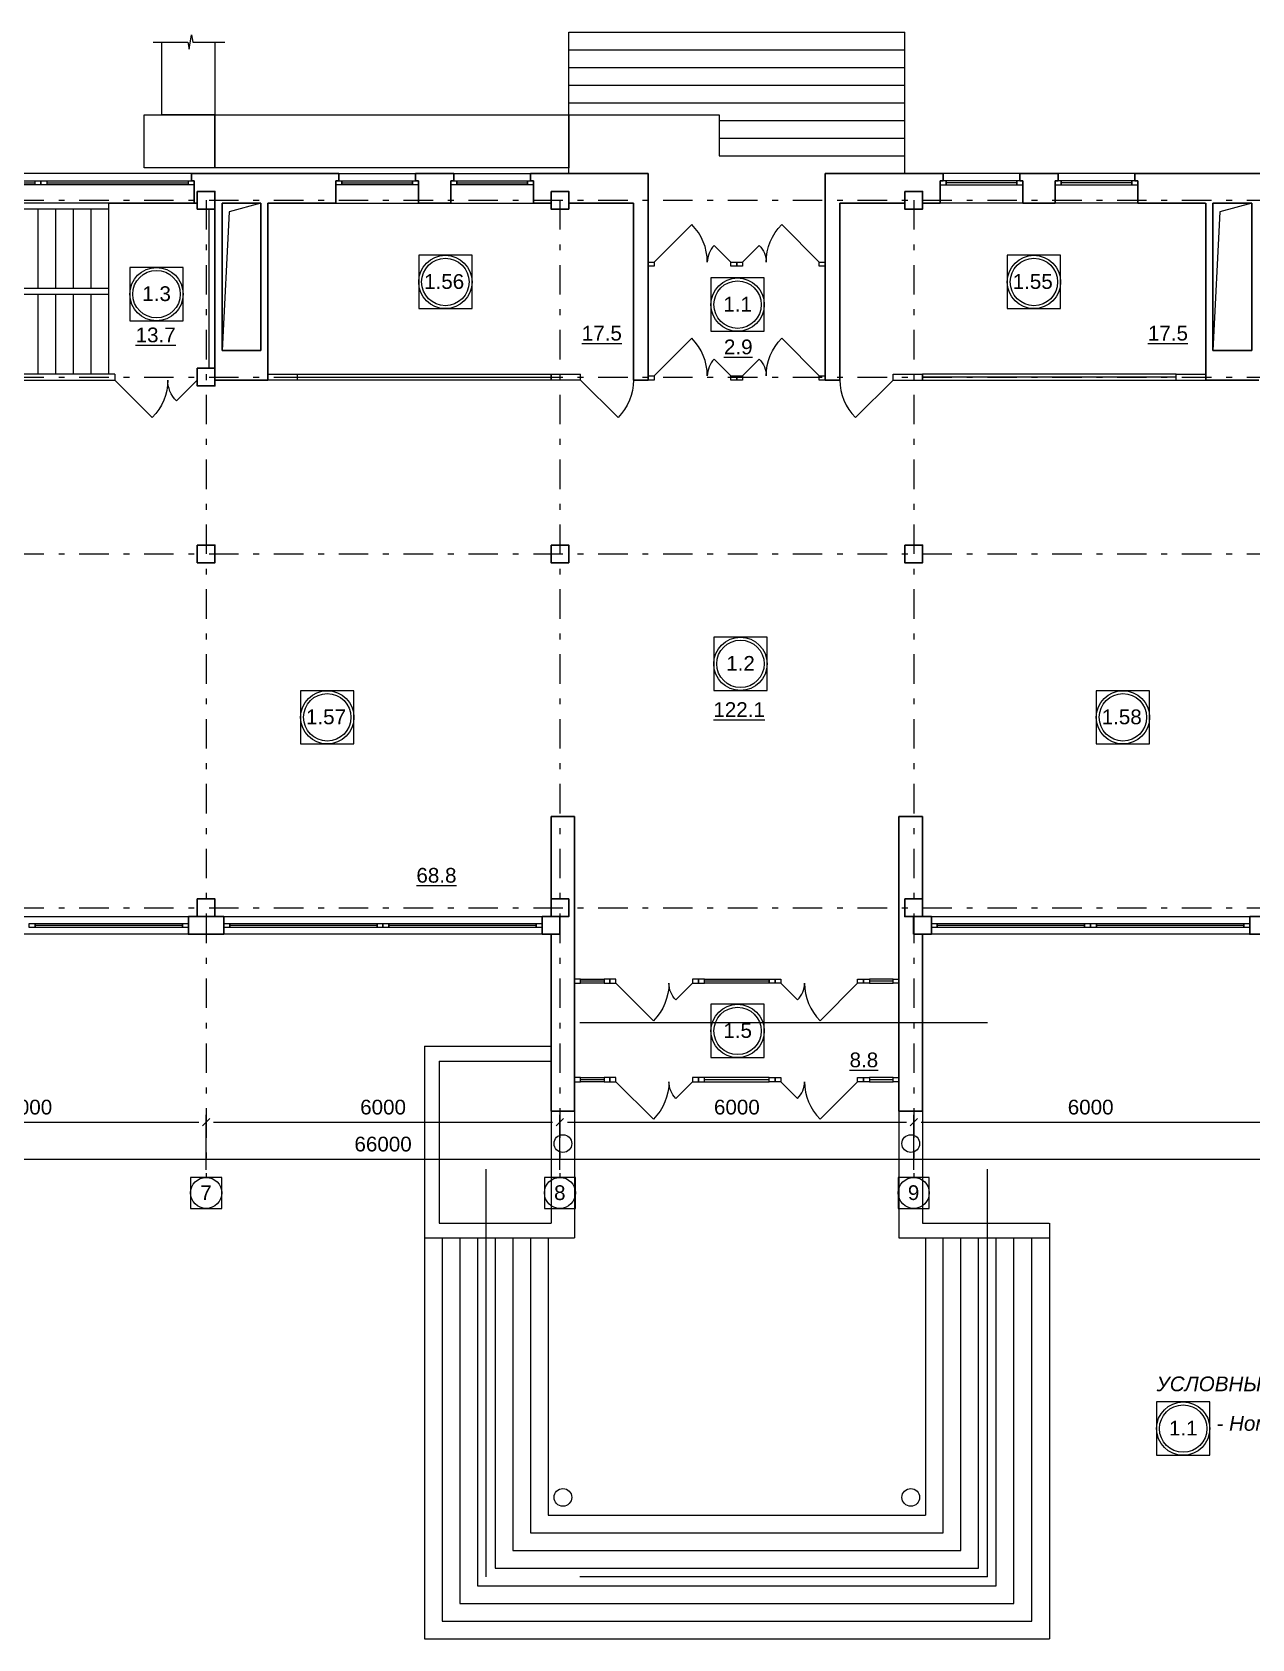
# Model space of a CAD drawing. Header units: metres. Extents: x 0 to 83.6, y 0.2 to 58.2.
# Drawn here: x 36.29 to 56.97, y 1.31 to 28.56 of the extents above; entities that cross this region are included whole.
import ezdxf
from ezdxf.enums import TextEntityAlignment as Align

# ---------------------------------------------------------------- set-up
doc = ezdxf.new("R2010")
doc.units = ezdxf.units.M
doc.header["$MEASUREMENT"] = 0
doc.linetypes.add('( Dashdot )', pattern=[1.001, 0.5, -0.25, 0.001, -0.25])
doc.linetypes.add('DGN Style 3', pattern=[9.681301, 6.915215, -2.766086])
doc.layers.get('DEFPOINTS').update_dxf_attribs({"lineweight": 0})
doc.layers.add('YOLO_TABLE', color=1, linetype='Continuous')
doc.styles.add('Arial', font='ariali.ttf')
doc.styles.add('Standard_0', font='arial.ttf')
doc.styles.add('Style-Arial', font='arial.ttf')
doc.dimstyles.get("Standard").update_dxf_attribs({"dimtxt": 0.00018, "dimasz": 0.00018, "dimexe": 0.0002, "dimexo": 0.0625, "dimgap": 9e-05, "dimtad": 0, "dimtih": 1, "dimtoh": 1, "dimdec": 4, "dimlfac": 1000, "dimzin": 0, "dimdsep": 46, "dimtxsty": 'Standard_0', "dimcen": 9e-05, "dimadec": 0, "dimazin": 0, "dimtfac": 1, "dimtdec": 4, "dimtofl": 0, "dimtmove": 0, "dimatfit": 0, "dimfxl": 0.01, "dimfxlon": 1, "dimtolj": 1, "dimtzin": 0, "dimarcsym": 0})

# ---------------------------------------------------------------- blocks, each defined once
blk = doc.blocks.new('_Oblique-1')
at = {"color": 0, "linetype": 'ByBlock', "lineweight": -2}
blk.add_line((0.5, 0.5), (-0.5, -0.5), dxfattribs=at)
blk = doc.blocks.new('*D10')
at = {"color": 0, "linetype": 'Continuous', "lineweight": -2, "transparency": 16777216}
for p, q in [((9.237, 9.263), (9.237, 9.574)), ((75.237, 9.263), (75.237, 9.574)), ((9.362, 9.449), (75.112, 9.449))]:
    blk.add_line(p, q, dxfattribs=at)
at = {"layer": 'DEFPOINTS', "color": 0, "linetype": 'Continuous', "transparency": 16777216}
for p in [(75.237, 9.449), (9.237, 9.138), (75.237, 9.138)]:
    blk.add_point(p, dxfattribs=at)
at = {"color": 0, "linetype": 'Continuous', "lineweight": -2, "transparency": 16777216, "xscale": 0.125, "yscale": 0.125, "zscale": 0.125, "rotation": 180}
blk.add_blockref('_Oblique-1', (9.237, 9.449), dxfattribs=at)
at = {"color": 0, "linetype": 'Continuous', "lineweight": -2, "transparency": 16777216, "xscale": 0.125, "yscale": 0.125, "zscale": 0.125}
blk.add_blockref('_Oblique-1', (75.237, 9.449), dxfattribs=at)
at = {"color": 0, "linetype": 'Continuous', "lineweight": 0, "transparency": 16777216, "insert": (42.237, 9.701), "char_height": 0.25, "attachment_point": 5, "style": 'Style-Arial'}
blk.add_mtext('\\A1;66000', dxfattribs=at)
blk = doc.blocks.new('*D166')
at = {"color": 0, "linetype": 'Continuous', "lineweight": -2, "transparency": 16777216}
for p, q in [((33.237, 9.263), (33.237, 10.201)), ((39.237, 9.263), (39.237, 10.201)), ((33.362, 10.076), (39.112, 10.076))]:
    blk.add_line(p, q, dxfattribs=at)
at = {"layer": 'DEFPOINTS', "color": 0, "linetype": 'Continuous', "transparency": 16777216}
for p in [(39.237, 10.076), (33.237, 9.138), (39.237, 9.138)]:
    blk.add_point(p, dxfattribs=at)
at = {"color": 0, "linetype": 'Continuous', "lineweight": -2, "transparency": 16777216, "xscale": 0.125, "yscale": 0.125, "zscale": 0.125, "rotation": 180}
blk.add_blockref('_Oblique-1', (33.237, 10.076), dxfattribs=at)
at = {"color": 0, "linetype": 'Continuous', "lineweight": -2, "transparency": 16777216, "xscale": 0.125, "yscale": 0.125, "zscale": 0.125}
blk.add_blockref('_Oblique-1', (39.237, 10.076), dxfattribs=at)
at = {"color": 0, "linetype": 'Continuous', "lineweight": 0, "transparency": 16777216, "insert": (36.237, 10.328), "char_height": 0.25, "attachment_point": 5, "style": 'Style-Arial'}
blk.add_mtext('\\A1;6000', dxfattribs=at)
blk = doc.blocks.new('*D167')
at = {"color": 0, "linetype": 'Continuous', "lineweight": -2, "transparency": 16777216}
for p, q in [((39.237, 9.263), (39.237, 10.201)), ((45.237, 9.263), (45.237, 10.201)), ((39.362, 10.076), (45.112, 10.076))]:
    blk.add_line(p, q, dxfattribs=at)
at = {"layer": 'DEFPOINTS', "color": 0, "linetype": 'Continuous', "transparency": 16777216}
for p in [(45.237, 10.076), (39.237, 9.138), (45.237, 9.138)]:
    blk.add_point(p, dxfattribs=at)
at = {"color": 0, "linetype": 'Continuous', "lineweight": -2, "transparency": 16777216, "xscale": 0.125, "yscale": 0.125, "zscale": 0.125, "rotation": 180}
blk.add_blockref('_Oblique-1', (39.237, 10.076), dxfattribs=at)
at = {"color": 0, "linetype": 'Continuous', "lineweight": -2, "transparency": 16777216, "xscale": 0.125, "yscale": 0.125, "zscale": 0.125}
blk.add_blockref('_Oblique-1', (45.237, 10.076), dxfattribs=at)
at = {"color": 0, "linetype": 'Continuous', "lineweight": 0, "transparency": 16777216, "insert": (42.237, 10.328), "char_height": 0.25, "attachment_point": 5, "style": 'Style-Arial'}
blk.add_mtext('\\A1;6000', dxfattribs=at)
blk = doc.blocks.new('*D168')
at = {"color": 0, "linetype": 'Continuous', "lineweight": -2, "transparency": 16777216}
for p, q in [((45.237, 9.263), (45.237, 10.201)), ((51.237, 9.263), (51.237, 10.201)), ((45.362, 10.076), (51.112, 10.076))]:
    blk.add_line(p, q, dxfattribs=at)
at = {"layer": 'DEFPOINTS', "color": 0, "linetype": 'Continuous', "transparency": 16777216}
for p in [(51.237, 10.076), (45.237, 9.138), (51.237, 9.138)]:
    blk.add_point(p, dxfattribs=at)
at = {"color": 0, "linetype": 'Continuous', "lineweight": -2, "transparency": 16777216, "xscale": 0.125, "yscale": 0.125, "zscale": 0.125, "rotation": 180}
blk.add_blockref('_Oblique-1', (45.237, 10.076), dxfattribs=at)
at = {"color": 0, "linetype": 'Continuous', "lineweight": -2, "transparency": 16777216, "xscale": 0.125, "yscale": 0.125, "zscale": 0.125}
blk.add_blockref('_Oblique-1', (51.237, 10.076), dxfattribs=at)
at = {"color": 0, "linetype": 'Continuous', "lineweight": 0, "transparency": 16777216, "insert": (48.237, 10.328), "char_height": 0.25, "attachment_point": 5, "style": 'Style-Arial'}
blk.add_mtext('\\A1;6000', dxfattribs=at)
blk = doc.blocks.new('*D169')
at = {"color": 0, "linetype": 'Continuous', "lineweight": -2, "transparency": 16777216}
for p, q in [((51.237, 9.263), (51.237, 10.201)), ((57.237, 9.263), (57.237, 10.201)), ((51.362, 10.076), (57.112, 10.076))]:
    blk.add_line(p, q, dxfattribs=at)
at = {"layer": 'DEFPOINTS', "color": 0, "linetype": 'Continuous', "transparency": 16777216}
for p in [(57.237, 10.076), (51.237, 9.138), (57.237, 9.138)]:
    blk.add_point(p, dxfattribs=at)
at = {"color": 0, "linetype": 'Continuous', "lineweight": -2, "transparency": 16777216, "xscale": 0.125, "yscale": 0.125, "zscale": 0.125, "rotation": 180}
blk.add_blockref('_Oblique-1', (51.237, 10.076), dxfattribs=at)
at = {"color": 0, "linetype": 'Continuous', "lineweight": -2, "transparency": 16777216, "xscale": 0.125, "yscale": 0.125, "zscale": 0.125}
blk.add_blockref('_Oblique-1', (57.237, 10.076), dxfattribs=at)
at = {"color": 0, "linetype": 'Continuous', "lineweight": 0, "transparency": 16777216, "insert": (54.237, 10.328), "char_height": 0.25, "attachment_point": 5, "style": 'Style-Arial'}
blk.add_mtext('\\A1;6000', dxfattribs=at)

msp = doc.modelspace()

# ---------------------------------------------------------------- linework, layer by layer
at = {"color": 7, "linetype": 'Continuous', "lineweight": 13}
for p, q in [((45.38527141, 26.161085), (45.38527141, 28.561085)), ((45.38527141, 28.561085), (51.08527141, 28.561085)), ((51.08527141, 26.161085), (51.08527141, 28.561085)), ((47.93527141, 26.461085), (51.08527141, 26.461085)), ((37.58527141, 22.761085), (37.58527141, 25.661085)), ((37.58527141, 25.661085), (39.03527141, 25.661085)), ((46.83527141, 24.661085), (47.47227068, 25.29808427)), ((48.13527141, 24.661085), (47.85303187, 24.94332455)), ((37.58527141, 24.211085), (36.38527141, 24.211085)), ((46.83527141, 22.731085), (47.47227068, 23.36808427)), ((48.13527141, 22.731085), (47.85303187, 23.01332455)), ((40.28527141, 22.761085), (40.78527141, 22.761085)), ((40.78527141, 22.661085), (40.28527141, 22.661085)), ((40.78527141, 22.661085), (40.78527141, 22.761085)), ((45.08527141, 22.661085), (45.08527141, 22.761085)), ((45.08527141, 22.761085), (45.58527141, 22.761085)), ((45.58527141, 22.661085), (45.08527141, 22.661085)), ((45.58527141, 22.661085), (45.58527141, 22.761085)), ((50.88527141, 22.661085), (50.24887531, 22.0246889)), ((50.88527141, 22.761085), (51.38527141, 22.761085)), ((50.88527141, 22.661085), (50.88527141, 22.761085)), ((50.88527141, 22.661085), (51.38527141, 22.661085)), ((51.38527141, 22.661085), (51.38527141, 22.761085)), ((55.68527141, 22.661085), (55.68527141, 22.761085)), ((55.68527141, 22.761085), (56.18844724, 22.761085)), ((55.68527141, 22.661085), (56.18844724, 22.661085)), ((48.98527141, 12.431085), (49.26811412, 12.14824229)), ((50.28527141, 12.431085), (49.64887531, 11.7946889)), ((42.93685933, 11.361085), (42.93685933, 1.311085)), ((42.93685933, 11.361085), (45.08527141, 11.361085)), ((43.18685933, 11.111085), (45.08527141, 11.111085)), ((43.18685933, 11.111085), (43.18685933, 8.361085)), ((48.98527141, 10.761085), (49.26811412, 10.47824229)), ((50.28527141, 10.761085), (49.64887531, 10.1246889)), ((45.08527141, 10.261085), (45.08527141, 8.361085)), ((45.48527141, 10.261085), (45.48527141, 8.111085)), ((50.98527141, 10.261085), (50.98527141, 8.111085)), ((51.38527141, 10.261085), (51.38527141, 8.361085)), ((43.18685933, 8.361085), (45.08527141, 8.361085)), ((51.38527141, 8.361085), (53.5336835, 8.361085)), ((53.53685933, 8.361085), (53.53685933, 1.311085)), ((42.93685933, 8.111085), (45.48527141, 8.111085)), ((45.03685933, 8.111085), (45.03685933, 3.411085)), ((50.98527141, 8.111085), (53.53685933, 8.111085)), ((51.43685933, 8.111085), (51.43685933, 3.411085)), ((45.03685933, 3.411085), (51.43685933, 3.411085)), ((42.93685933, 1.311085), (53.53685933, 1.311085))]:
    msp.add_line(p, q, dxfattribs=at)
at = {"color": 7, "linetype": 'Continuous', "lineweight": 0}
for p, q in [((45.38527141, 28.261085), (51.08527141, 28.261085)), ((45.38527141, 27.961085), (51.08527141, 27.961085)), ((45.38527141, 27.661085), (51.08527141, 27.661085)), ((45.38527141, 27.361085), (51.08527141, 27.361085)), ((47.93527141, 27.061085), (51.08527141, 27.061085)), ((47.93527141, 26.761085), (51.08527141, 26.761085)), ((38.98527141, 26.161085), (33.78527141, 26.161085)), ((41.48527141, 26.161085), (42.78527141, 26.161085)), ((43.43527141, 26.161085), (44.73527141, 26.161085)), ((53.03527141, 26.161085), (51.73527141, 26.161085)), ((54.98527141, 26.161085), (53.68527141, 26.161085)), ((33.83527141, 26.006085), (36.33527141, 26.006085)), ((36.53527141, 26.006085), (38.93527141, 26.006085)), ((41.53527141, 26.006085), (42.73527141, 26.006085)), ((43.48527141, 26.006085), (44.68527141, 26.006085)), ((52.98527141, 26.006085), (51.78527141, 26.006085)), ((54.93527141, 26.006085), (53.73527141, 26.006085)), ((39.03527141, 25.661085), (33.73527141, 25.661085)), ((41.43527141, 25.661085), (42.83527141, 25.661085)), ((43.38527141, 25.661085), (44.78527141, 25.661085)), ((53.08527141, 25.661085), (51.68527141, 25.661085)), ((55.03527141, 25.661085), (53.63527141, 25.661085)), ((36.38527141, 24.211085), (36.38527141, 25.561085)), ((36.68527141, 24.211085), (36.68527141, 25.561085)), ((36.98527141, 24.211085), (36.98527141, 25.561085)), ((37.28527141, 24.211085), (37.28527141, 25.561085)), ((36.38527141, 22.761085), (36.38527141, 24.111085)), ((36.68527141, 22.761085), (36.68527141, 24.111085)), ((36.98527141, 22.761085), (36.98527141, 24.111085)), ((37.28527141, 22.761085), (37.28527141, 24.111085)), ((40.78527141, 22.711085), (45.08527141, 22.711085)), ((55.68527141, 22.711085), (51.38527141, 22.711085)), ((38.83527141, 13.411085), (36.33527141, 13.411085)), ((42.13527141, 13.411085), (39.63530214, 13.40889049)), ((44.83527141, 13.411085), (42.33527141, 13.411085)), ((54.13527141, 13.411085), (51.63530214, 13.40889049)), ((56.83527141, 13.411085), (54.33527141, 13.411085)), ((45.98527141, 12.466085), (45.58527141, 12.466085)), ((48.78527141, 12.466085), (47.68527141, 12.466085)), ((50.88527141, 12.466085), (50.48527141, 12.466085)), ((45.58527141, 10.796085), (45.98527141, 10.796085)), ((48.78527141, 10.831085), (47.68527141, 10.831085)), ((47.68527141, 10.796085), (48.78527141, 10.796085)), ((47.68527141, 10.761085), (48.78527141, 10.761085)), ((50.48527141, 10.796085), (50.88527141, 10.796085))]:
    msp.add_line(p, q, dxfattribs=at)
at = {"color": 7, "linetype": 'Continuous', "lineweight": 30}
for p, q in [((38.98527141, 26.161085), (41.48527141, 26.161085)), ((38.98527141, 26.041085), (38.98527141, 26.161085)), ((41.48527141, 26.041085), (41.48527141, 26.161085)), ((42.78527141, 26.041085), (42.78527141, 26.161085)), ((42.78527141, 26.161085), (43.43527141, 26.161085)), ((43.43527141, 26.041085), (43.43527141, 26.161085)), ((44.73527141, 26.041085), (44.73527141, 26.161085)), ((44.73527141, 26.161085), (46.73527141, 26.161085)), ((46.73527141, 22.661085), (46.73527141, 26.161085)), ((51.73527141, 26.161085), (49.73527141, 26.161085)), ((49.73527141, 22.661085), (49.73527141, 26.161085)), ((51.73527141, 26.041085), (51.73527141, 26.161085)), ((53.03527141, 26.041085), (53.03527141, 26.161085)), ((53.68527141, 26.161085), (53.03527141, 26.161085)), ((53.68527141, 26.041085), (53.68527141, 26.161085)), ((57.48844724, 26.161085), (54.98527141, 26.161085)), ((54.98527141, 26.041085), (54.98527141, 26.161085)), ((38.98527141, 26.041085), (39.03527141, 26.041085)), ((39.03527141, 25.661085), (39.03527141, 26.041085)), ((41.48527141, 26.041085), (41.43527141, 26.041085)), ((41.43527141, 26.041085), (41.43527141, 25.661085)), ((42.78527141, 26.041085), (42.83527141, 26.041085)), ((42.83527141, 26.041085), (42.83527141, 25.661085)), ((43.43527141, 26.041085), (43.38527141, 26.041085)), ((43.38527141, 26.041085), (43.38527141, 25.661085)), ((44.73527141, 26.041085), (44.78527141, 26.041085)), ((44.78527141, 26.041085), (44.78527141, 25.661085)), ((51.73527141, 26.041085), (51.68527141, 26.041085)), ((51.68527141, 26.041085), (51.68527141, 25.661085)), ((53.03527141, 26.041085), (53.08527141, 26.041085)), ((53.08527141, 26.041085), (53.08527141, 25.661085)), ((53.68527141, 26.041085), (53.63527141, 26.041085)), ((53.63527141, 26.041085), (53.63527141, 25.661085)), ((54.98527141, 26.041085), (55.03527141, 26.041085)), ((55.03527141, 26.041085), (55.03527141, 25.661085)), ((39.08527141, 25.661085), (39.03527141, 25.661085)), ((39.50527141, 25.661085), (40.16527141, 25.661085)), ((39.50527141, 23.161085), (39.50527141, 25.661085)), ((40.16527141, 23.161085), (40.16527141, 25.661085)), ((40.28527141, 22.661085), (40.28527141, 25.661085)), ((40.28527141, 25.661085), (41.43527141, 25.661085)), ((42.83527141, 25.661085), (43.38527141, 25.661085)), ((44.78527141, 25.661085), (45.08527141, 25.661085)), ((45.38527141, 25.661085), (46.48527141, 25.661085)), ((46.48527141, 22.661085), (46.48527141, 25.661085)), ((51.08527141, 25.661085), (49.98527141, 25.661085)), ((49.98527141, 22.661085), (49.98527141, 25.661085)), ((51.68527141, 25.661085), (51.38527141, 25.661085)), ((53.63527141, 25.661085), (53.08527141, 25.661085)), ((56.18527141, 25.661085), (55.03527141, 25.661085)), ((56.18844724, 22.661085), (56.18844724, 25.661085)), ((56.30844724, 23.161085), (56.30844724, 25.661085)), ((56.96844724, 25.661085), (56.30844724, 25.661085)), ((56.96844724, 23.161085), (56.96844724, 25.661085)), ((39.38527141, 22.861085), (39.38527141, 25.561085)), ((40.16527141, 23.161085), (39.50527141, 23.161085)), ((56.30844724, 23.161085), (56.96844724, 23.161085)), ((39.38527141, 22.661085), (40.28527141, 22.661085)), ((46.73527141, 22.661085), (46.48527141, 22.661085)), ((49.73527141, 22.661085), (49.98527141, 22.661085)), ((56.18844724, 22.661085), (57.08844724, 22.661085)), ((45.08527141, 13.861085), (45.08527141, 15.261085)), ((45.08527141, 15.261085), (45.48527141, 15.261085)), ((45.48527141, 15.261085), (45.48527141, 10.261085)), ((51.38527141, 15.261085), (50.98527141, 15.261085)), ((50.98527141, 10.261085), (50.98527141, 15.261085)), ((51.38527141, 13.861085), (51.38527141, 15.261085)), ((45.08527141, 13.261085), (45.08527141, 10.261085)), ((51.38527141, 10.261085), (51.38527141, 13.261085)), ((45.08527141, 10.261085), (45.48527141, 10.261085)), ((50.98527141, 10.261085), (51.38527141, 10.261085))]:
    msp.add_line(p, q, dxfattribs=at)
at = {"color": 1, "linetype": '( Dashdot )'}
for p, q in [((6.28527141, 25.711085), (78.18527141, 25.711085)), ((39.23685933, 25.711085), (39.23685933, 9.13767004)), ((45.23685933, 25.711085), (45.23685933, 9.13767004)), ((51.23685933, 25.711085), (51.23685933, 9.13767004)), ((6.28527141, 19.711085), (78.18527141, 19.711085)), ((6.28527141, 13.711085), (78.18527141, 13.711085))]:
    msp.add_line(p, q, dxfattribs=at)
at = {"color": 7, "linetype": 'Continuous', "lineweight": 13, "extrusion": (0, 0, -1)}
for p, q in [((49.63527141, 24.661085), (48.99827214, 25.29808427)), ((48.33527141, 24.661085), (48.61751096, 24.94332455)), ((49.63527141, 22.731085), (48.99827214, 23.36808427)), ((48.33527141, 22.731085), (48.61751096, 23.01332455)), ((45.58527141, 22.661085), (46.22166751, 22.0246889)), ((46.18527141, 12.431085), (46.82166751, 11.7946889)), ((47.48527141, 12.431085), (47.2024287, 12.14824229)), ((46.18527141, 10.761085), (46.82166751, 10.1246889)), ((47.48527141, 10.761085), (47.2024287, 10.47824229))]:
    msp.add_line(p, q, dxfattribs=at)
at = {"color": 7, "linetype": 'DGN Style 3', "lineweight": 0}
msp.add_line((36.38527141, 24.211085), (34.58527141, 24.211085), dxfattribs=at)
at = {"color": 1, "linetype": '( Dashdot )', "lineweight": 0}
msp.add_line((6.28527141, 22.711085), (78.18527141, 22.711085), dxfattribs=at)
at = {"color": 7, "lineweight": 13, "extrusion": (0, 0, -1)}
for p, q in [((37.68527141, 22.661085), (38.32166751, 22.0246889)), ((39.08527141, 22.661085), (38.73171802, 22.30753161))]:
    msp.add_line(p, q, dxfattribs=at)
at = {"color": 7, "linetype": 'DGN Style 3', "lineweight": 13}
for p, q in [((52.48685933, 11.761085), (43.98685933, 11.761085)), ((43.98685933, 2.361085), (43.98685933, 11.761085)), ((52.48685933, 2.361085), (52.48685933, 11.761085)), ((52.48685933, 2.361085), (43.98685933, 2.361085))]:
    msp.add_line(p, q, dxfattribs=at)
at = {"color": 7, "linetype": 'Continuous', "lineweight": 0, "flags": 128}
for points in [[(38.33978653, 28.39282484), (38.92770227, 28.39282484), (38.94943642, 28.27157131), (38.9876332, 28.51407837), (39.00936734, 28.39282484), (39.55099696, 28.39282484)], [(43.23685933, 8.111085), (43.23685933, 1.611085), (53.23685933, 1.611085), (53.23685933, 8.111085)], [(43.53685933, 8.111085), (43.53685933, 1.911085), (52.93685933, 1.911085), (52.93685933, 8.111085)], [(43.83685933, 8.111085), (43.83685933, 2.211085), (52.63685933, 2.211085), (52.63685933, 8.111085)], [(44.13685933, 8.111085), (44.13685933, 2.511085), (52.33685933, 2.511085), (52.33685933, 8.111085)], [(44.43685933, 8.111085), (44.43685933, 2.811085), (52.03685933, 2.811085), (52.03685933, 8.111085)], [(44.73685933, 8.111085), (44.73685933, 3.111085), (51.73685933, 3.111085), (51.73685933, 8.111085)]]:
    msp.add_lwpolyline(points, dxfattribs=at)
at = {"color": 7, "linetype": 'Continuous', "lineweight": 13, "flags": 128}
for points in [[(39.38527141, 28.39282484), (39.38527141, 27.161085), (38.48527141, 27.161085), (38.48527141, 28.39282484)], [(45.38527141, 27.161085), (47.93527141, 27.161085), (47.93527141, 26.461085)], [(40.16527141, 25.661085), (39.62703149, 25.51277375), (39.50527141, 23.161085)], [(56.96844724, 25.661085), (56.43020732, 25.51277375), (56.30844724, 23.161085)], [(37.58527141, 25.561085), (35.78527141, 25.561085)], [(37.58527141, 24.111085), (36.08527141, 24.111085)], [(37.68527141, 22.761085), (33.38527141, 22.761085), (33.38527141, 22.661085), (37.68527141, 22.661085)], [(37.68527141, 22.761085), (37.68527141, 22.661085)]]:
    msp.add_lwpolyline(points, dxfattribs=at)
for points in [[(39.38527141, 27.161085), (39.38527141, 26.261085), (38.18527141, 26.261085), (38.18527141, 27.161085), (39.38527141, 27.161085)], [(45.38527141, 27.161085), (45.38527141, 26.261085), (39.38527141, 26.261085), (39.38527141, 27.161085), (45.38527141, 27.161085)], [(36.43527141, 25.971085), (36.33527141, 25.971085), (36.33527141, 26.041085), (36.43527141, 26.041085), (36.43527141, 25.971085)], [(36.53527141, 25.971085), (36.43527141, 25.971085), (36.43527141, 26.041085), (36.53527141, 26.041085), (36.53527141, 25.971085)], [(39.03527141, 25.971085), (38.93527141, 25.971085), (38.93527141, 26.041085), (39.03527141, 26.041085), (39.03527141, 25.971085)], [(41.53527141, 25.971085), (41.43527141, 25.971085), (41.43527141, 26.041085), (41.53527141, 26.041085), (41.53527141, 25.971085)], [(42.83527141, 25.971085), (42.73527141, 25.971085), (42.73527141, 26.041085), (42.83527141, 26.041085), (42.83527141, 25.971085)], [(43.48527141, 25.971085), (43.38527141, 25.971085), (43.38527141, 26.041085), (43.48527141, 26.041085), (43.48527141, 25.971085)], [(44.78527141, 25.971085), (44.68527141, 25.971085), (44.68527141, 26.041085), (44.78527141, 26.041085), (44.78527141, 25.971085)], [(51.68527141, 25.971085), (51.78527141, 25.971085), (51.78527141, 26.041085), (51.68527141, 26.041085), (51.68527141, 25.971085)], [(52.98527141, 25.971085), (53.08527141, 25.971085), (53.08527141, 26.041085), (52.98527141, 26.041085), (52.98527141, 25.971085)], [(53.63527141, 25.971085), (53.73527141, 25.971085), (53.73527141, 26.041085), (53.63527141, 26.041085), (53.63527141, 25.971085)], [(54.93527141, 25.971085), (55.03527141, 25.971085), (55.03527141, 26.041085), (54.93527141, 26.041085), (54.93527141, 25.971085)], [(39.38527141, 25.561085), (39.38527141, 22.861085), (39.28527141, 22.861085), (39.28527141, 25.561085), (39.38527141, 25.561085)], [(46.83527141, 24.591085), (46.73527141, 24.591085), (46.73527141, 24.661085), (46.83527141, 24.661085), (46.83527141, 24.591085)], [(48.23527141, 24.591085), (48.13527141, 24.591085), (48.13527141, 24.661085), (48.23527141, 24.661085), (48.23527141, 24.591085)], [(48.33527141, 24.591085), (48.23527141, 24.591085), (48.23527141, 24.661085), (48.33527141, 24.661085), (48.33527141, 24.591085)], [(49.73527141, 24.591085), (49.63527141, 24.591085), (49.63527141, 24.661085), (49.73527141, 24.661085), (49.73527141, 24.591085)], [(46.83527141, 22.661085), (46.73527141, 22.661085), (46.73527141, 22.731085), (46.83527141, 22.731085), (46.83527141, 22.661085)], [(48.23527141, 22.661085), (48.13527141, 22.661085), (48.13527141, 22.731085), (48.23527141, 22.731085), (48.23527141, 22.661085)], [(48.33527141, 22.661085), (48.23527141, 22.661085), (48.23527141, 22.731085), (48.33527141, 22.731085), (48.33527141, 22.661085)], [(49.73527141, 22.661085), (49.63527141, 22.661085), (49.63527141, 22.731085), (49.73527141, 22.731085), (49.73527141, 22.661085)], [(36.23527141, 13.446085), (36.33527141, 13.446085), (36.33527141, 13.376085), (36.23527141, 13.376085), (36.23527141, 13.446085)], [(38.83527141, 13.446085), (38.93527141, 13.446085), (38.93527141, 13.376085), (38.83527141, 13.376085), (38.83527141, 13.446085)], [(39.53527141, 13.44389046), (39.63527141, 13.44389046), (39.63527141, 13.37389046), (39.53527141, 13.37389046), (39.53527141, 13.44389046)], [(42.13527141, 13.446085), (42.23527141, 13.446085), (42.23527141, 13.376085), (42.13527141, 13.376085), (42.13527141, 13.446085)], [(42.23527141, 13.446085), (42.33527141, 13.446085), (42.33527141, 13.376085), (42.23527141, 13.376085), (42.23527141, 13.446085)], [(44.83527141, 13.446085), (44.93527141, 13.446085), (44.93527141, 13.376085), (44.83527141, 13.376085), (44.83527141, 13.446085)], [(51.53527141, 13.44389046), (51.63527141, 13.44389046), (51.63527141, 13.37389046), (51.53527141, 13.37389046), (51.53527141, 13.44389046)], [(54.13527141, 13.446085), (54.23527141, 13.446085), (54.23527141, 13.376085), (54.13527141, 13.376085), (54.13527141, 13.446085)], [(54.23527141, 13.446085), (54.33527141, 13.446085), (54.33527141, 13.376085), (54.23527141, 13.376085), (54.23527141, 13.446085)], [(56.83527141, 13.446085), (56.93527141, 13.446085), (56.93527141, 13.376085), (56.83527141, 13.376085), (56.83527141, 13.446085)], [(45.48527141, 12.431085), (45.58527141, 12.431085), (45.58527141, 12.501085), (45.48527141, 12.501085), (45.48527141, 12.431085)], [(45.98527141, 12.431085), (46.08527141, 12.431085), (46.08527141, 12.501085), (45.98527141, 12.501085), (45.98527141, 12.431085)], [(46.08527141, 12.431085), (46.18527141, 12.431085), (46.18527141, 12.501085), (46.08527141, 12.501085), (46.08527141, 12.431085)], [(47.48527141, 12.431085), (47.58527141, 12.431085), (47.58527141, 12.501085), (47.48527141, 12.501085), (47.48527141, 12.431085)], [(47.58527141, 12.431085), (47.68527141, 12.431085), (47.68527141, 12.501085), (47.58527141, 12.501085), (47.58527141, 12.431085)], [(48.88527141, 12.431085), (48.78527141, 12.431085), (48.78527141, 12.501085), (48.88527141, 12.501085), (48.88527141, 12.431085)], [(48.98527141, 12.431085), (48.88527141, 12.431085), (48.88527141, 12.501085), (48.98527141, 12.501085), (48.98527141, 12.431085)], [(50.38527141, 12.431085), (50.28527141, 12.431085), (50.28527141, 12.501085), (50.38527141, 12.501085), (50.38527141, 12.431085)], [(50.48527141, 12.431085), (50.38527141, 12.431085), (50.38527141, 12.501085), (50.48527141, 12.501085), (50.48527141, 12.431085)], [(50.98527141, 12.431085), (50.88527141, 12.431085), (50.88527141, 12.501085), (50.98527141, 12.501085), (50.98527141, 12.431085)], [(45.48527141, 10.761085), (45.58527141, 10.761085), (45.58527141, 10.831085), (45.48527141, 10.831085), (45.48527141, 10.761085)], [(45.98527141, 10.761085), (46.08527141, 10.761085), (46.08527141, 10.831085), (45.98527141, 10.831085), (45.98527141, 10.761085)], [(46.08527141, 10.761085), (46.18527141, 10.761085), (46.18527141, 10.831085), (46.08527141, 10.831085), (46.08527141, 10.761085)], [(47.48527141, 10.761085), (47.58527141, 10.761085), (47.58527141, 10.831085), (47.48527141, 10.831085), (47.48527141, 10.761085)], [(47.58527141, 10.761085), (47.68527141, 10.761085), (47.68527141, 10.831085), (47.58527141, 10.831085), (47.58527141, 10.761085)], [(48.88527141, 10.761085), (48.78527141, 10.761085), (48.78527141, 10.831085), (48.88527141, 10.831085), (48.88527141, 10.761085)], [(48.98527141, 10.761085), (48.88527141, 10.761085), (48.88527141, 10.831085), (48.98527141, 10.831085), (48.98527141, 10.761085)], [(50.38527141, 10.761085), (50.28527141, 10.761085), (50.28527141, 10.831085), (50.38527141, 10.831085), (50.38527141, 10.761085)], [(50.48527141, 10.761085), (50.38527141, 10.761085), (50.38527141, 10.831085), (50.48527141, 10.831085), (50.48527141, 10.761085)], [(50.98527141, 10.761085), (50.88527141, 10.761085), (50.88527141, 10.831085), (50.98527141, 10.831085), (50.98527141, 10.761085)]]:
    msp.add_lwpolyline(points, close=True, dxfattribs=at)
at = {"color": 7, "linetype": 'Continuous', "lineweight": 0, "flags": 128}
for points in [[(39.03527141, 26.041085), (39.03527141, 25.971085), (33.83527141, 25.971085), (33.83527141, 26.041085), (39.03527141, 26.041085)], [(41.53527141, 26.041085), (42.73527141, 26.041085), (42.73527141, 25.971085), (41.53527141, 25.971085), (41.53527141, 26.041085)], [(43.48527141, 26.041085), (44.68527141, 26.041085), (44.68527141, 25.971085), (43.48527141, 25.971085), (43.48527141, 26.041085)], [(52.98527141, 26.041085), (51.78527141, 26.041085), (51.78527141, 25.971085), (52.98527141, 25.971085), (52.98527141, 26.041085)], [(54.93527141, 26.041085), (53.73527141, 26.041085), (53.73527141, 25.971085), (54.93527141, 25.971085), (54.93527141, 26.041085)], [(45.08527141, 22.761085), (45.08527141, 22.661085), (40.78527141, 22.661085), (40.78527141, 22.761085), (45.08527141, 22.761085)], [(51.38527141, 22.761085), (51.38527141, 22.661085), (55.68527141, 22.661085), (55.68527141, 22.761085), (51.38527141, 22.761085)], [(33.53527141, 13.561085), (38.93527141, 13.561085), (38.93527141, 13.261085), (33.53527141, 13.261085), (33.53527141, 13.561085)], [(36.33527141, 13.446085), (38.83527141, 13.446085), (38.83527141, 13.376085), (36.33527141, 13.376085), (36.33527141, 13.446085)], [(39.53527141, 13.561085), (44.93527141, 13.561085), (44.93527141, 13.261085), (39.53527141, 13.261085), (39.53527141, 13.561085)], [(39.63527141, 13.44389046), (42.13527141, 13.446085), (42.13533286, 13.37608505), (39.63533286, 13.37389052), (39.63527141, 13.44389046)], [(42.33527141, 13.446085), (44.83527141, 13.446085), (44.83527141, 13.376085), (42.33527141, 13.376085), (42.33527141, 13.446085)], [(51.53527141, 13.561085), (56.93527141, 13.561085), (56.93527141, 13.261085), (51.53527141, 13.261085), (51.53527141, 13.561085)], [(51.63527141, 13.44389046), (54.13527141, 13.446085), (54.13533286, 13.37608505), (51.63533286, 13.37389052), (51.63527141, 13.44389046)], [(54.33527141, 13.446085), (56.83527141, 13.446085), (56.83527141, 13.376085), (54.33527141, 13.376085), (54.33527141, 13.446085)], [(45.58527141, 12.501085), (45.98527141, 12.501085), (45.98527141, 12.431085), (45.58527141, 12.431085), (45.58527141, 12.501085)], [(47.68527141, 12.501085), (48.78527141, 12.501085), (48.78527141, 12.431085), (47.68527141, 12.431085), (47.68527141, 12.501085)], [(50.88527141, 12.501085), (50.48527141, 12.501085), (50.48527141, 12.431085), (50.88527141, 12.431085), (50.88527141, 12.501085)], [(45.58527141, 10.831085), (45.98527141, 10.831085), (45.98527141, 10.761085), (45.58527141, 10.761085), (45.58527141, 10.831085)], [(50.88527141, 10.831085), (50.48527141, 10.831085), (50.48527141, 10.761085), (50.88527141, 10.761085), (50.88527141, 10.831085)]]:
    msp.add_lwpolyline(points, close=True, dxfattribs=at)
at = {"color": 7, "linetype": 'Continuous', "lineweight": 30, "flags": 128}
for points in [[(39.08527141, 25.861085), (39.08527141, 25.561085), (39.38527141, 25.561085), (39.38527141, 25.861085), (39.08527141, 25.861085)], [(45.08527141, 25.861085), (45.08527141, 25.561085), (45.38527141, 25.561085), (45.38527141, 25.861085), (45.08527141, 25.861085)], [(51.08527141, 25.861085), (51.08527141, 25.561085), (51.38527141, 25.561085), (51.38527141, 25.861085), (51.08527141, 25.861085)], [(39.08527141, 22.861085), (39.08527141, 22.561085), (39.38527141, 22.561085), (39.38527141, 22.861085), (39.08527141, 22.861085)], [(39.08527141, 19.861085), (39.08527141, 19.561085), (39.38527141, 19.561085), (39.38527141, 19.861085), (39.08527141, 19.861085)], [(45.08527141, 19.861085), (45.08527141, 19.561085), (45.38527141, 19.561085), (45.38527141, 19.861085), (45.08527141, 19.861085)], [(51.08527141, 19.861085), (51.08527141, 19.561085), (51.38527141, 19.561085), (51.38527141, 19.861085), (51.08527141, 19.861085)], [(39.08527141, 13.861085), (39.08527141, 13.561085), (39.38527141, 13.561085), (39.38527141, 13.861085), (39.08527141, 13.861085)], [(45.08527141, 13.861085), (45.08527141, 13.561085), (45.38527141, 13.561085), (45.38527141, 13.861085), (45.08527141, 13.861085)], [(51.08527141, 13.861085), (51.08527141, 13.561085), (51.38527141, 13.561085), (51.38527141, 13.861085), (51.08527141, 13.861085)], [(39.53527141, 13.261085), (38.93527141, 13.261085), (38.93527141, 13.561085), (39.53527141, 13.561085), (39.53527141, 13.261085)], [(44.93527141, 13.261085), (45.23527141, 13.261085), (45.23527141, 13.561085), (44.93527141, 13.561085), (44.93527141, 13.261085)], [(51.23527141, 13.261085), (51.53527141, 13.261085), (51.53527141, 13.561085), (51.23527141, 13.561085), (51.23527141, 13.261085)], [(57.53527141, 13.261085), (56.93527141, 13.261085), (56.93527141, 13.561085), (57.53527141, 13.561085), (57.53527141, 13.261085)]]:
    msp.add_lwpolyline(points, close=True, dxfattribs=at)
at = {"color": 7, "linetype": 'Continuous', "lineweight": 13}
for centre, radius in [((38.39451612, 24.11772965), 0.45201344), ((43.29315118, 24.32395958), 0.45201344), ((43.29315118, 24.32395958), 0.40201344), ((53.27490864, 24.32395958), 0.45201344), ((53.27490864, 24.32395958), 0.40201344), ((38.39451612, 24.11772965), 0.40201344), ((48.24893113, 23.93934282), 0.45201344), ((48.24893113, 23.93934282), 0.40201344), ((48.29766727, 17.84719977), 0.45201344), ((48.29766727, 17.84719977), 0.40201344), ((41.29010894, 16.9403897), 0.45201344), ((41.29010894, 16.9403897), 0.40201344), ((54.78450832, 16.9403897), 0.45201344), ((54.78450832, 16.9403897), 0.40201344), ((48.24893113, 11.62106969), 0.45201344), ((48.24893113, 11.62106969), 0.40201344), ((45.28685933, 9.711085), 0.15), ((51.18685933, 9.711085), 0.15), ((39.23685933, 8.8743146), 0.26335544), ((45.23685933, 8.8743146), 0.26335544), ((51.23685933, 8.8743146), 0.26335544), ((55.80659756, 4.8773936), 0.45201344), ((55.80659756, 4.8773936), 0.40201344), ((45.28685933, 3.711085), 0.15), ((51.18685933, 3.711085), 0.15)]:
    msp.add_circle(centre, radius, dxfattribs=at)
at = {"color": 7, "linetype": 'Continuous', "lineweight": 0}
for centre, radius, start, end in [((46.83527141, 24.661085), 0.90085301, 0, 45), ((48.13527141, 24.661085), 0.39914699, 135, 180), ((46.83527141, 22.731085), 0.90085301, 0, 45), ((48.13527141, 22.731085), 0.39914699, 135, 180), ((50.88527141, 22.661085), 0.9, 180, 225), ((48.98527141, 12.431085), 0.4, 315, 0), ((50.28527141, 12.431085), 0.9, 180, 225), ((48.98527141, 10.761085), 0.4, 315, 0), ((50.28527141, 10.761085), 0.9, 180, 225)]:
    msp.add_arc(centre, radius, start, end, dxfattribs=at)
at = {"color": 7, "linetype": 'Continuous', "lineweight": 0, "extrusion": (0, 0, -1)}
for centre, radius, start, end in [((-49.63527141, 24.661085), 0.90085301, 0, 45), ((-48.33527141, 24.661085), 0.39914699, 135, 180), ((-49.63527141, 22.731085), 0.90085301, 0, 45), ((-48.33527141, 22.731085), 0.39914699, 135, 180), ((-45.58527141, 22.661085), 0.9, 180, 225), ((-46.18527141, 12.431085), 0.9, 180, 225), ((-47.48527141, 12.431085), 0.4, 315, 0), ((-46.18527141, 10.761085), 0.9, 180, 225), ((-47.48527141, 10.761085), 0.4, 315, 0)]:
    msp.add_arc(centre, radius, start, end, dxfattribs=at)
at = {"color": 7, "lineweight": 0, "extrusion": (0, 0, -1)}
for centre, radius, start, end in [((-37.68527141, 22.661085), 0.9, 180, 225), ((-39.08527141, 22.661085), 0.5, 315, 0)]:
    msp.add_arc(centre, radius, start, end, dxfattribs=at)
at = {"layer": 'YOLO_TABLE'}
for points in [[(37.94250268, 23.66571621), (38.84652957, 23.66571621), (38.84652957, 24.56974309), (37.94250268, 24.56974309)], [(42.84113774, 23.87194614), (43.74516462, 23.87194614), (43.74516462, 24.77597302), (42.84113774, 24.77597302)], [(52.8228952, 23.87194614), (53.72692208, 23.87194614), (53.72692208, 24.77597302), (52.8228952, 24.77597302)], [(47.79691769, 23.48732937), (48.70094458, 23.48732937), (48.70094458, 24.39135626), (47.79691769, 24.39135626)], [(47.84565383, 17.39518632), (48.74968072, 17.39518632), (48.74968072, 18.29921321), (47.84565383, 18.29921321)], [(40.8380955, 16.48837626), (41.74212239, 16.48837626), (41.74212239, 17.39240314), (40.8380955, 17.39240314)], [(54.33249488, 16.48837626), (55.23652176, 16.48837626), (55.23652176, 17.39240314), (54.33249488, 17.39240314)], [(47.79691769, 11.16905625), (48.70094458, 11.16905625), (48.70094458, 12.07308313), (47.79691769, 12.07308313)], [(38.97350388, 8.61095915), (39.50021477, 8.61095915), (39.50021477, 9.13767004), (38.97350388, 9.13767004)], [(44.97350388, 8.61095915), (45.50021477, 8.61095915), (45.50021477, 9.13767004), (44.97350388, 9.13767004)], [(50.97350388, 8.61095915), (51.50021477, 8.61095915), (51.50021477, 9.13767004), (50.97350388, 9.13767004)], [(55.35458412, 4.42538016), (56.258611, 4.42538016), (56.258611, 5.32940704), (55.35458412, 5.32940704)]]:
    msp.add_lwpolyline(points, close=True, dxfattribs=at)

# ---------------------------------------------------------------- texts
at = {"color": 7, "linetype": 'Continuous', "lineweight": 13, "style": 'Style-Arial'}
for s, p in [('1.3', (38.15296133, 24.25047929)), ('1.56', (42.93247281, 24.45670922)), ('1.55', (52.91423026, 24.45670922)), ('1.1', (48.00737634, 24.07209245)), ('%%u13.7%%U', (38.04025886, 23.55112808)), ('%%u17.5%%U', (45.60700383, 23.58077844)), ('%%u17.5%%U', (55.20822508, 23.58077844)), ('%%u2.9%%U', (48.01806213, 23.34786947)), ('1.2', (48.05611248, 17.9799494)), ('%%u122.1%%U', (47.83813259, 17.19687911)), ('1.57', (40.92943057, 17.07313934)), ('1.58', (54.42382995, 17.07313934)), ('%%u68.8%%U', (42.8023089, 14.38630017)), ('1.5', (48.00737634, 11.75381932)), ('%%u8.8%%U', (50.14818785, 11.25541489)), ('1.1', (55.56504277, 5.01014324))]:
    msp.add_text(s, height=0.25, dxfattribs=at).set_placement(p, align=Align.TOP_LEFT)
at = {"color": 7, "linetype": 'Continuous', "lineweight": 30, "style": 'Style-Arial'}
for s, p in [('7', (39.13716651, 9.00357723)), ('8', (45.13716651, 9.00357723)), ('9', (51.13716651, 9.00357723))]:
    msp.add_text(s, height=0.25, dxfattribs=at).set_placement(p, align=Align.TOP_LEFT)
at = {"color": 18, "linetype": 'Continuous', "lineweight": 13, "true_color": 0x000000, "style": 'Arial'}
for s, p in [('УСЛОВНЫЕ ОБОЗНАЧЕНИЯ:', (57.7980612, 5.7607232)), ('- Номер помещения по экспликации помещений.', (60.35958871, 5.09073869))]:
    msp.add_text(s, height=0.25, dxfattribs=at).set_placement(p, align=Align.TOP_CENTER)

# ---------------------------------------------------------------- dimensions: what is measured, and where the dimension line sits
at = {"color": 5, "linetype": 'Continuous', "lineweight": 0}
for base, p1, p2, picture, middle in [((39.23685933, 10.07572175), (33.23685933, 9.13767004), (39.23685933, 9.13767004), '*D166', (36.23685933, 10.32836499)), ((45.23685933, 10.07572175), (39.23685933, 9.13767004), (45.23685933, 9.13767004), '*D167', (42.23685933, 10.32836499)), ((51.23685933, 10.07572175), (45.23685933, 9.13767004), (51.23685933, 9.13767004), '*D168', (48.23685933, 10.32836499)), ((57.23685933, 10.07572175), (51.23685933, 9.13767004), (57.23685933, 9.13767004), '*D169', (54.23685933, 10.32836499)), ((75.2368593261, 9.4485975154), (9.2368593261, 9.1376700423), (75.2368593261, 9.1376700423), '*D10', (42.2368593261, 9.7012407623))]:
    dim = msp.add_linear_dim(base=base, p1=p1, p2=p2, dimstyle='Standard', override={"dimtxt": 0.25, "dimasz": 0.125, "dimexe": 0.125, "dimexo": 0.125, "dimgap": 0.125, "dimtad": 1, "dimtih": 0, "dimtoh": 0, "dimzin": 11, "dimtxsty": 'Style-Arial', "dimblk": '_Oblique-1', "dimfxlon": 0, "dimfrac": 2, "dimtzin": 11}, dxfattribs=at)
    dim.commit()
    dim.dimension.update_dxf_attribs({"geometry": picture, "text_midpoint": middle})

doc.saveas('drawing.dxf')
